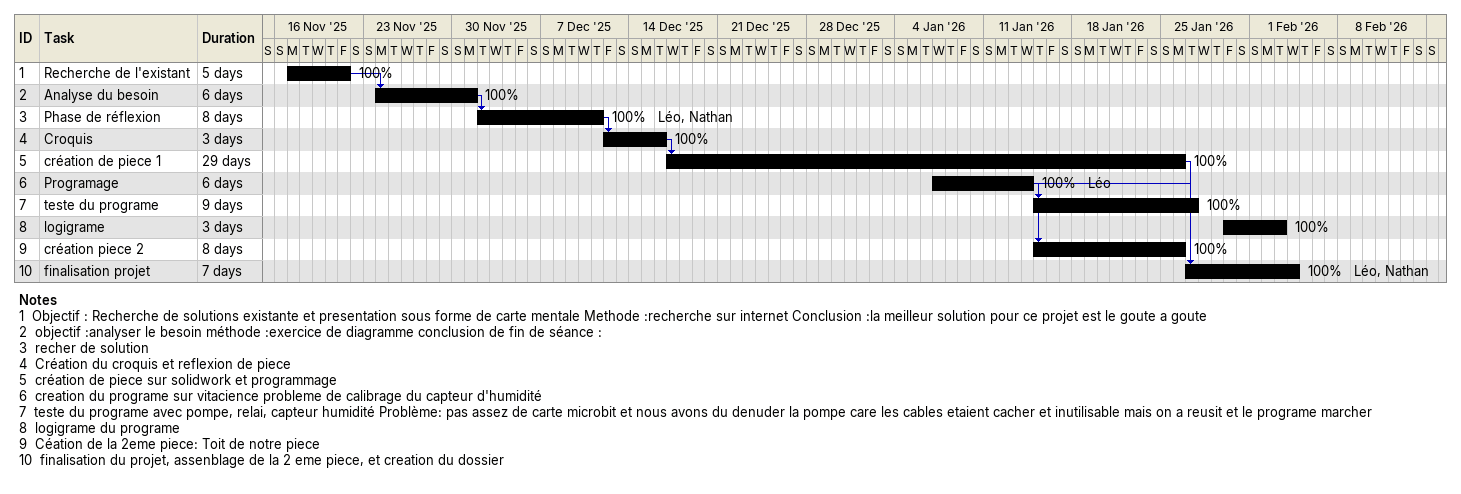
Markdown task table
| ID | Task | Duration | Start | Finish | Predecessors | Resources | % complete |
|---|---|---|---|---|---|---|---|
| 1 | Recherche de l'existant | 5d | 2025-11-17 | 2025-11-21 |  |  | 100 |
| 2 | Analyse du besoin | 6d | 2025-11-24 | 2025-12-01 | 1 |  | 100 |
| 3 | Phase de réflexion | 8d | 2025-12-02 | 2025-12-11 | 2 | Léo, Nathan | 100 |
| 4 | Croquis | 3d | 2025-12-12 | 2025-12-16 | 3 |  | 100 |
| 5 | création de piece 1 | 29d | 2025-12-17 | 2026-01-26 | 4 |  | 100 |
| 6 | Programage | 6d | 2026-01-07 | 2026-01-14 |  | Léo | 100 |
| 7 | teste du programe | 9d | 2026-01-15 | 2026-01-27 | 6 |  | 100 |
| 8 | logigrame | 3d | 2026-01-30 | 2026-02-03 |  |  | 100 |
| 9 | création piece 2 | 8d | 2026-01-15 | 2026-01-26 | 6 |  | 100 |
| 10 | finalisation projet | 7d | 2026-01-27 | 2026-02-04 | 5, 6 | Léo, Nathan | 100 |

Notes
- 1: Objectif : Recherche de solutions existante et presentation sous forme de carte mentale Methode :recherche sur internet Conclusion :la meilleur solution pour ce projet est le goute a goute
- 2: objectif :analyser le besoin méthode :exercice de diagramme conclusion de fin de séance :
- 3: recher de solution
- 4: Création du croquis et reflexion de piece
- 5: création de piece sur solidwork et programmage
- 6: creation du programe sur vitacience probleme de calibrage du capteur d'humidité
- 7: teste du programe avec pompe, relai, capteur humidité Problème: pas assez de carte microbit et nous avons du denuder la pompe care les cables etaient cacher et inutilisable mais on a reusit et le programe marcher
- 8: logigrame du programe
- 9: Céation de la 2eme piece: Toit de notre piece
- 10: finalisation du projet, assenblage de la 2 eme piece, et creation du dossier
